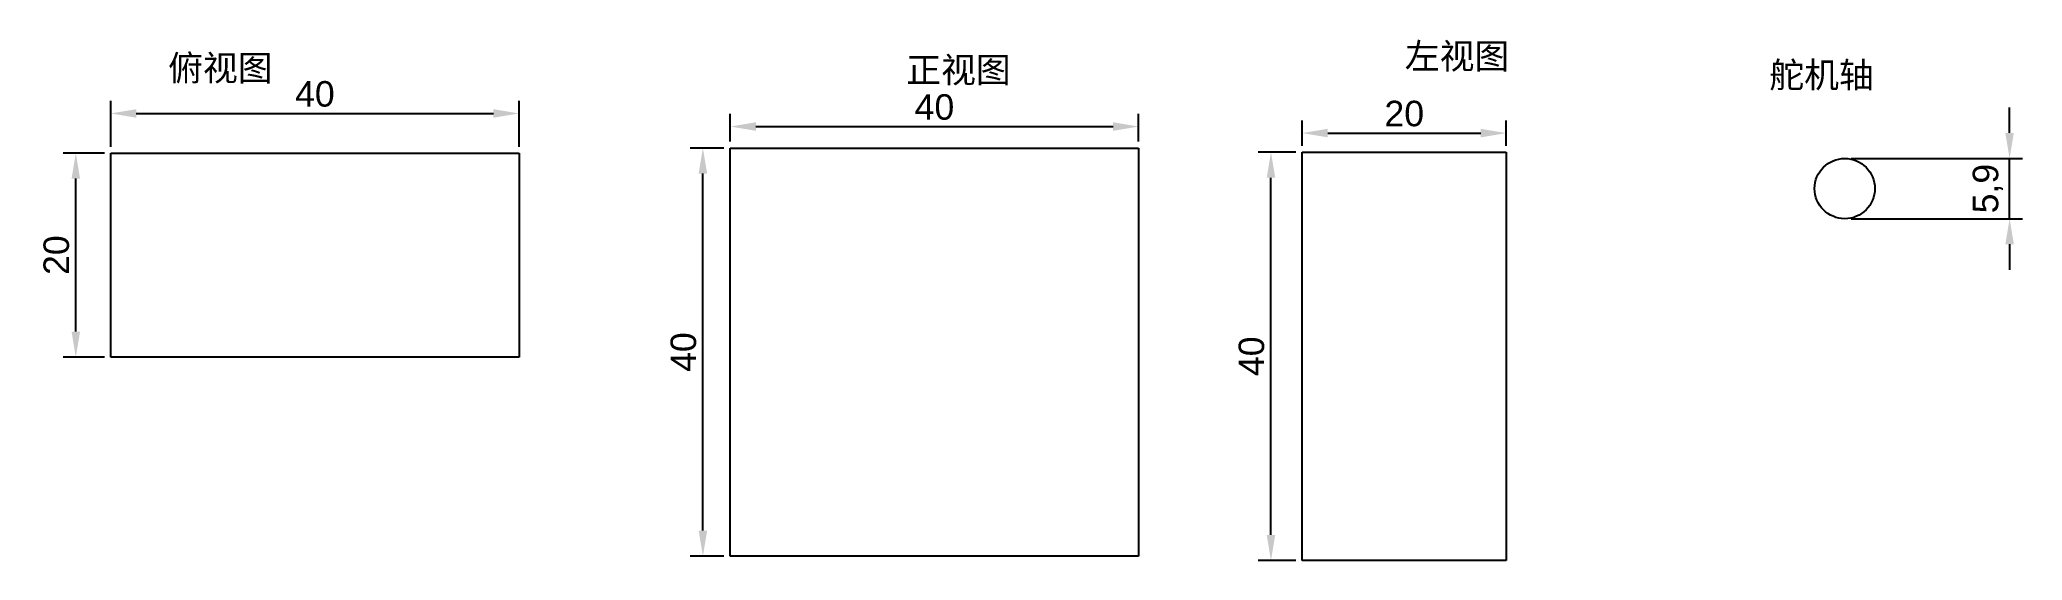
# Model space of a CAD drawing. Header units: millimetres. Extents: x -7 to 188, y -39 to 12.
import ezdxf

# ---------------------------------------------------------------- set-up
doc = ezdxf.new("R2010")
doc.units = ezdxf.units.MM
doc.styles.get("Standard").update_dxf_attribs({"font": 'arial.ttf'})
doc.dimstyles.new('ISO-25', dxfattribs={"dimtxt": 2.5, "dimasz": 2.5, "dimexe": 1.25, "dimexo": 0.625, "dimtad": 1, "dimtxsty": 'Standard', "dimcen": 2.5, "dimadec": 0, "dimazin": 0, "dimtfac": 1, "dimtmove": 0, "dimatfit": 3, "dimfxl": 1, "dimarcsym": 0})

# ---------------------------------------------------------------- blocks, each defined once
blk = doc.blocks.new('*D1')
at = {"color": 0, "lineweight": -2, "transparency": 16777216}
for p, q in [((0.2553, 1.0487), (0.2553, 5.5606)), ((2.7553, 4.3106), (37.7553, 4.3106)), ((40.2553, 1.0487), (40.2553, 5.5606))]:
    blk.add_line(p, q, dxfattribs=at)
at = {"color": 0, "transparency": 16777216}
for points in [[(2.7553, 4.7273), (2.7553, 3.8939), (0.2553, 4.3106)], [(37.7553, 4.7273), (37.7553, 3.8939), (40.2553, 4.3106)]]:
    blk.add_solid(points, dxfattribs=at)
at = {"layer": 'Defpoints', "color": 0, "transparency": 16777216}
for p in [(40.2553, 4.3106), (0.2553, 0.4237), (40.2553, 0.4237)]:
    blk.add_point(p, dxfattribs=at)
at = {"color": 0, "transparency": 16777216, "insert": (20.2553, 6.212), "char_height": 2.5, "attachment_point": 5}
blk.add_mtext('40', dxfattribs=at)
blk = doc.blocks.new('*D2')
at = {"color": 0, "lineweight": -2, "transparency": 16777216}
for p, q in [((-0.3697, 0.4237), (-4.4182, 0.4237)), ((-3.1682, -17.0763), (-3.1682, -2.0763)), ((-0.3697, -19.5763), (-4.4182, -19.5763))]:
    blk.add_line(p, q, dxfattribs=at)
at = {"color": 0, "transparency": 16777216}
for points in [[(-3.5849, -2.0763), (-2.7515, -2.0763), (-3.1682, 0.4237)], [(-3.5849, -17.0763), (-2.7515, -17.0763), (-3.1682, -19.5763)]]:
    blk.add_solid(points, dxfattribs=at)
at = {"layer": 'Defpoints', "color": 0, "transparency": 16777216}
for p in [(-3.1682, 0.4237), (0.2553, 0.4237), (0.2553, -19.5763)]:
    blk.add_point(p, dxfattribs=at)
at = {"color": 0, "transparency": 16777216, "insert": (-5.0696, -9.5763), "char_height": 2.5, "attachment_point": 5, "rotation": 90}
blk.add_mtext('20', dxfattribs=at)
blk = doc.blocks.new('*D3')
at = {"color": 0, "lineweight": -2, "transparency": 16777216}
for p, q in [((60.9591, 1.5456), (60.9591, 4.2758)), ((100.9591, 1.5456), (100.9591, 4.2758)), ((63.4591, 3.0258), (98.4591, 3.0258))]:
    blk.add_line(p, q, dxfattribs=at)
at = {"color": 0, "transparency": 16777216}
for points in [[(63.4591, 3.4425), (63.4591, 2.6091), (60.9591, 3.0258)], [(98.4591, 3.4425), (98.4591, 2.6091), (100.9591, 3.0258)]]:
    blk.add_solid(points, dxfattribs=at)
at = {"layer": 'Defpoints', "color": 0, "transparency": 16777216}
for p in [(100.9591, 3.0258), (60.9591, 0.9206), (100.9591, 0.9206)]:
    blk.add_point(p, dxfattribs=at)
at = {"color": 0, "transparency": 16777216, "insert": (80.9591, 4.9272), "char_height": 2.5, "attachment_point": 5}
blk.add_mtext('40', dxfattribs=at)
blk = doc.blocks.new('*D4')
at = {"color": 0, "lineweight": -2, "transparency": 16777216}
for p, q in [((60.3341, 0.9206), (57.0229, 0.9206)), ((58.2729, -36.5794), (58.2729, -1.5794)), ((60.3341, -39.0794), (57.0229, -39.0794))]:
    blk.add_line(p, q, dxfattribs=at)
at = {"color": 0, "transparency": 16777216}
for points in [[(57.8562, -1.5794), (58.6896, -1.5794), (58.2729, 0.9206)], [(57.8562, -36.5794), (58.6896, -36.5794), (58.2729, -39.0794)]]:
    blk.add_solid(points, dxfattribs=at)
at = {"layer": 'Defpoints', "color": 0, "transparency": 16777216}
for p in [(58.2729, 0.9206), (60.9591, 0.9206), (60.9591, -39.0794)]:
    blk.add_point(p, dxfattribs=at)
at = {"color": 0, "transparency": 16777216, "insert": (56.3715, -19.0794), "char_height": 2.5, "attachment_point": 5, "rotation": 90}
blk.add_mtext('40', dxfattribs=at)
blk = doc.blocks.new('*D5')
at = {"color": 0, "lineweight": -2, "transparency": 16777216}
for p, q in [((116.989, 1.1353), (116.989, 3.6334)), ((119.489, 2.3834), (134.489, 2.3834)), ((136.989, 1.1353), (136.989, 3.6334))]:
    blk.add_line(p, q, dxfattribs=at)
at = {"color": 0, "transparency": 16777216}
for points in [[(119.489, 2.8001), (119.489, 1.9667), (116.989, 2.3834)], [(134.489, 2.8001), (134.489, 1.9667), (136.989, 2.3834)]]:
    blk.add_solid(points, dxfattribs=at)
at = {"layer": 'Defpoints', "color": 0, "transparency": 16777216}
for p in [(136.989, 2.3834), (116.989, 0.5103), (136.989, 0.5103)]:
    blk.add_point(p, dxfattribs=at)
at = {"color": 0, "transparency": 16777216, "insert": (126.989, 4.2848), "char_height": 2.5, "attachment_point": 5}
blk.add_mtext('20', dxfattribs=at)
blk = doc.blocks.new('*D6')
at = {"color": 0, "lineweight": -2, "transparency": 16777216}
for p, q in [((116.364, 0.5103), (112.6798, 0.5103)), ((113.9298, -36.9897), (113.9298, -1.9897)), ((116.364, -39.4897), (112.6798, -39.4897))]:
    blk.add_line(p, q, dxfattribs=at)
at = {"color": 0, "transparency": 16777216}
for points in [[(113.5131, -1.9897), (114.3465, -1.9897), (113.9298, 0.5103)], [(113.5131, -36.9897), (114.3465, -36.9897), (113.9298, -39.4897)]]:
    blk.add_solid(points, dxfattribs=at)
at = {"layer": 'Defpoints', "color": 0, "transparency": 16777216}
for p in [(113.9298, 0.5103), (116.989, 0.5103), (116.989, -39.4897)]:
    blk.add_point(p, dxfattribs=at)
at = {"color": 0, "transparency": 16777216, "insert": (112.0284, -19.4897), "char_height": 2.5, "attachment_point": 5, "rotation": 90}
blk.add_mtext('40', dxfattribs=at)
blk = doc.blocks.new('*D7')
at = {"color": 0, "lineweight": -2, "transparency": 16777216}
for p, q in [((186.2966, 2.3949), (186.2966, 4.8949)), ((170.7707, -0.1051), (187.5466, -0.1051)), ((186.2966, -6.0051), (186.2966, -0.1051)), ((170.7707, -6.0051), (187.5466, -6.0051)), ((186.2966, -8.5051), (186.2966, -11.0051))]:
    blk.add_line(p, q, dxfattribs=at)
at = {"color": 0, "transparency": 16777216}
for points in [[(185.88, 2.3949), (186.7133, 2.3949), (186.2966, -0.1051)], [(185.88, -8.5051), (186.7133, -8.5051), (186.2966, -6.0051)]]:
    blk.add_solid(points, dxfattribs=at)
at = {"layer": 'Defpoints', "color": 0, "transparency": 16777216}
for p in [(170.1457, -0.1051), (186.2966, -0.1051), (170.1457, -6.0051)]:
    blk.add_point(p, dxfattribs=at)
at = {"color": 0, "transparency": 16777216, "insert": (184.1692, -3.0551), "char_height": 2.5, "attachment_point": 5, "rotation": 90}
blk.add_mtext('5,9', dxfattribs=at)

msp = doc.modelspace()

# ---------------------------------------------------------------- linework, layer by layer
for p, q in [((0.2553, 0.4237), (40.2553, 0.4237)), ((0.2553, -19.5763), (0.2553, 0.4237)), ((40.2553, 0.4237), (40.2553, -19.5763)), ((60.9591, 0.9206), (100.9591, 0.9206)), ((60.9591, -39.0794), (60.9591, 0.9206)), ((100.9591, 0.9206), (100.9591, -39.0794)), ((116.989, 0.5103), (136.989, 0.5103)), ((116.989, -39.4897), (116.989, 0.5103)), ((136.989, 0.5103), (136.989, -39.4897)), ((40.2553, -19.5763), (0.2553, -19.5763)), ((100.9591, -39.0794), (60.9591, -39.0794)), ((136.989, -39.4897), (116.989, -39.4897))]:
    msp.add_line(p, q)
msp.add_circle((170.1457, -3.0551), 2.95)

# ---------------------------------------------------------------- texts
at = {"char_height": 2.5, "attachment_point": 1}
for s, width, insert in [('{\\fSimSun|b0|i0|c134|p2;俯视图}', 31.4319, (5.8808, 10.0143)), ('{\\fSimSun|b0|i0|c134|p2;正视图}', 35.0957, (78.1991, 9.8262)), ('{\\fSimSun|b0|i0|c134|p2;左视图}', 38.1743, (127.0457, 11.178)), ('{\\fSimSun|b0|i0|c134|p2;舵机轴}', 54.5933, (162.7571, 9.3317))]:
    msp.add_mtext_dynamic_manual_height_columns(s, width=width, gutter_width=12.5, heights=[0], dxfattribs=dict(at, insert=insert))

# ---------------------------------------------------------------- dimensions: what is measured, and where the dimension line sits
for base, p1, p2, picture, middle in [((40.2553, 4.3106), (0.2553, 0.4237), (40.2553, 0.4237), '*D1', (20.2553, 6.212)), ((100.9591, 3.0258), (60.9591, 0.9206), (100.9591, 0.9206), '*D3', (80.9591, 4.9272)), ((136.989, 2.3834), (116.989, 0.5103), (136.989, 0.5103), '*D5', (126.989, 4.2848))]:
    dim = msp.add_linear_dim(base=base, p1=p1, p2=p2, dimstyle='ISO-25')
    dim.commit()
    dim.dimension.update_dxf_attribs({"geometry": picture, "text_midpoint": middle})
for base, p1, p2, picture, middle in [((186.2966, -0.1051), (170.1457, -6.0051), (170.1457, -0.1051), '*D7', (184.1692, -3.0551)), ((-3.1682, 0.4237), (0.2553, -19.5763), (0.2553, 0.4237), '*D2', (-5.0696, -9.5763)), ((58.2729, 0.9206), (60.9591, -39.0794), (60.9591, 0.9206), '*D4', (56.3715, -19.0794)), ((113.9298, 0.5103), (116.989, -39.4897), (116.989, 0.5103), '*D6', (112.0284, -19.4897))]:
    dim = msp.add_linear_dim(base=base, p1=p1, p2=p2, angle=90, dimstyle='ISO-25')
    dim.commit()
    dim.dimension.update_dxf_attribs({"geometry": picture, "text_midpoint": middle})

doc.saveas('drawing.dxf')
